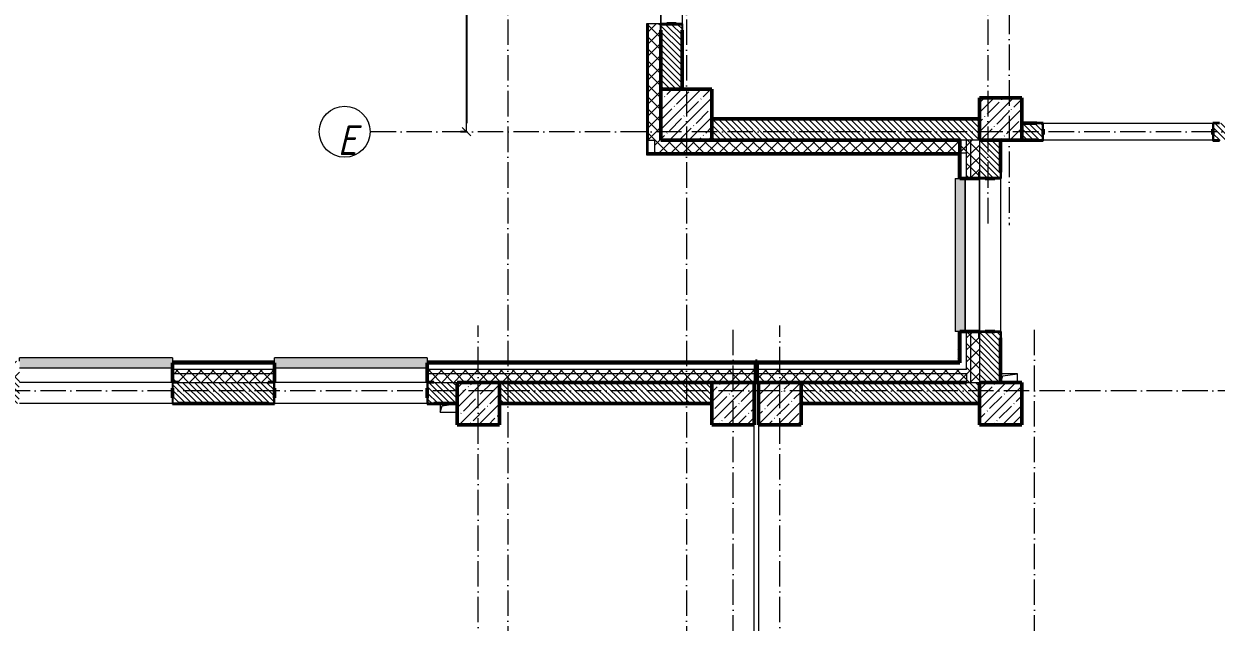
# Model space of a CAD drawing. Header units: millimetres. Extents: x -12989 to 629078, y -109036 to 555275.
# Drawn here: x 106510 to 120547, y 70372 to 77415 of the extents above; entities that cross this region are included whole.
import ezdxf

# ---------------------------------------------------------------- set-up
doc = ezdxf.new("R2010")
doc.units = ezdxf.units.MM
doc.linetypes.add('50_200_ШТРИХ_1Т_ш5_п1_п1_', pattern=[700, 500, -100, 0, -100])
for name, color, linetype, lineweight in [('A-____-____-DIMS', 7, 'Continuous', 9), ('A-FLOR-____-OTLN', 7, 'Continuous', 9), ('A-GENM-____-MCUT', 7, 'Continuous', 25), ('A-GENM-____-OTLN', 7, 'Continuous', 9), ('A-GENM-____-OTLN-1', 7, 'Continuous', 25), ('A-GLAZ-____-OTLN', 7, 'Continuous', 9), ('A-WALL-____-MCUT-2', 7, 'Continuous', 50), ('A-WALL-____-MCUT-3', 7, 'Continuous', 9), ('A-WALL-____-OTLN', 7, 'Continuous', 9), ('A-WALL-____-PATT-1', 7, 'Continuous', 9), ('A-WALL-FNSH-MCUT-1', 7, 'Continuous', 9), ('I-WALL-____-OTLN', 7, 'Continuous', 9), ('S-COLS-____-MCUT', 7, 'Continuous', 50), ('S-COLS-____-OTLN', 7, 'Continuous', 9), ('S-GRID-____-IDEN', 7, 'Continuous', 9), ('S-GRID-____-OTLN-1', 7, '50_200_ШТРИХ_1Т_ш5_п1_п1_', 9)]:
    doc.layers.add(name, color=color, linetype=linetype, lineweight=lineweight)
doc.layers.add('A-GLAZ-____-OTLN-1', color=7, linetype='Continuous', lineweight=9, true_color=0xc0c0c0)
doc.styles.add('ISOCPEUR_I', font='isocpeui.ttf', dxfattribs={"width": 0.9, "height": 2.5})
doc.styles.add('СПДС', font='isocpeur.ttf', dxfattribs={"width": 0.9})
doc.dimstyles.new('Размера А3', dxfattribs={"dimtxt": 200, "dimasz": 100, "dimexe": 70, "dimexo": 100, "dimgap": 20, "dimtad": 1, "dimdec": 0, "dimrnd": 10, "dimzin": 0, "dimdsep": 46, "dimtxsty": 'СПДС', "dimblk": 'ARROWHEAD_6', "dimcen": 1, "dimclrd": 256, "dimclre": 256, "dimclrt": 256, "dimazin": 0, "dimtfac": 1, "dimtdec": 0, "dimtmove": 2, "dimatfit": 3, "dimfxl": 1, "dimtolj": 1, "dimtzin": 0, "dimarcsym": 0})
pattern_1 = [(45, (43259.71, 63713.66), (-70.71068, 70.71068), []), (135, (43259.71, 63713.66), (-70.71068, -70.71068), [])]
pattern_2 = [(135, (43259.71, 63713.66), (-35.35534, -35.35534), [])]
pattern_3 = [(45, (43259.71, 63713.66), (-85.53659, 85.53659), []), (45, (43316.74, 63713.66), (-85.53659, 85.53659), [])]

# ---------------------------------------------------------------- blocks, each defined once
blk = doc.blocks.new('BSC_Колонна _Прямоугольная - 600х600-V79-АР1_План отверстий 2 этажа в осях 1-64_А-ГГ')
at = {"layer": 'S-COLS-____-OTLN'}
h = blk.add_hatch(dxfattribs=at)
h.set_pattern_fill('FP_108', color=256, style=0, pattern_type=2)
h.set_pattern_definition([(45, (-71050, -12631.04), (-114.04925, 114.04925), []), (45, (-70935.95, -12631.04), (-114.04925, 114.04925), [201.613, -40.323, 3.353, -36.97])])
h.paths.add_polyline_path([(-300, -300), (300, -300), (300, 300), (-300, 300)], flags=0)
at = {"layer": 'S-COLS-____-MCUT'}
for p, q in [((300, 300), (-300, 300)), ((-300, 300), (-300, -300)), ((300, -300), (300, 300)), ((-300, -300), (300, -300))]:
    blk.add_line(p, q, dxfattribs=at)
blk = doc.blocks.new('BSC_Колонна _Прямоугольная - 500х500-V98-АР1_План отверстий 2 этажа в осях 1-64_А-ГГ')
at = {"layer": 'S-COLS-____-OTLN'}
h = blk.add_hatch(dxfattribs=at)
h.set_pattern_fill('FP_127', color=256, style=0, pattern_type=2)
h.set_pattern_definition([(45, (-68600, -9231.04), (-114.04925, 114.04925), []), (45, (-68485.95, -9231.04), (-114.04925, 114.04925), [201.613, -40.323, 3.353, -36.97])])
h.paths.add_polyline_path([(-250, -250), (250, -250), (250, 250), (-250, 250)], flags=0)
at = {"layer": 'S-COLS-____-MCUT'}
for p, q in [((250, 250), (-250, 250)), ((-250, 250), (-250, -250)), ((250, -250), (250, 250)), ((-250, -250), (250, -250))]:
    blk.add_line(p, q, dxfattribs=at)
blk = doc.blocks.new('BSC_Колонна _Прямоугольная - 500х500-V114-АР1_План отверстий 2 этажа в осях 1-64_А-ГГ')
at = {"layer": 'S-COLS-____-OTLN'}
h = blk.add_hatch(dxfattribs=at)
h.set_pattern_fill('FP_143', color=256, style=0, pattern_type=2)
h.set_pattern_definition([(45, (-72150, -9231.04), (-114.04925, 114.04925), []), (45, (-72035.95, -9231.04), (-114.04925, 114.04925), [201.613, -40.323, 3.353, -36.97])])
h.paths.add_polyline_path([(-250, -250), (250, -250), (250, 250), (-250, 250)], flags=0)
at = {"layer": 'S-COLS-____-MCUT'}
for p, q in [((250, 250), (-250, 250)), ((-250, 250), (-250, -250)), ((250, -250), (250, 250)), ((-250, -250), (250, -250))]:
    blk.add_line(p, q, dxfattribs=at)
blk = doc.blocks.new('BSC_Колонна _Прямоугольная - 500х500-V115-АР1_План отверстий 2 этажа в осях 1-64_А-ГГ')
at = {"layer": 'S-COLS-____-OTLN'}
h = blk.add_hatch(dxfattribs=at)
h.set_pattern_fill('FP_144', color=256, style=0, pattern_type=2)
h.set_pattern_definition([(45, (-71600, -9231.04), (-114.04925, 114.04925), []), (45, (-71485.95, -9231.04), (-114.04925, 114.04925), [201.613, -40.323, 3.353, -36.97])])
h.paths.add_polyline_path([(-250, -250), (250, -250), (250, 250), (-250, 250)], flags=0)
at = {"layer": 'S-COLS-____-MCUT'}
for p, q in [((250, 250), (-250, 250)), ((-250, 250), (-250, -250)), ((250, -250), (250, 250)), ((-250, -250), (250, -250))]:
    blk.add_line(p, q, dxfattribs=at)
blk = doc.blocks.new('BSC_Колонна _Прямоугольная - 500х500-V135-АР1_План отверстий 2 этажа в осях 1-64_А-ГГ')
at = {"layer": 'S-COLS-____-OTLN'}
h = blk.add_hatch(dxfattribs=at)
h.set_pattern_fill('FP_165', color=256, style=0, pattern_type=2)
h.set_pattern_definition([(45, (-74750, -12581.04), (-114.04925, 114.04925), []), (45, (-74635.95, -12581.04), (-114.04925, 114.04925), [201.613, -40.323, 3.353, -36.97])])
h.paths.add_polyline_path([(-250, -250), (250, -250), (250, 250), (-250, 250), (-250, 195)], flags=0)
at = {"layer": 'S-COLS-____-MCUT'}
for p, q in [((250, 250), (-250, 250)), ((-250, 250), (-250, -250)), ((250, -250), (250, 250)), ((-250, -250), (250, -250))]:
    blk.add_line(p, q, dxfattribs=at)
blk = doc.blocks.new('BSC_Колонна _Прямоугольная - 500х500-V140-АР1_План отверстий 2 этажа в осях 1-64_А-ГГ')
at = {"layer": 'S-COLS-____-OTLN'}
h = blk.add_hatch(dxfattribs=at)
h.set_pattern_fill('FP_171', color=256, style=0, pattern_type=2)
h.set_pattern_definition([(45, (-74750, -9231.04), (-114.04925, 114.04925), []), (45, (-74635.95, -9231.04), (-114.04925, 114.04925), [201.613, -40.323, 3.353, -36.97])])
h.paths.add_polyline_path([(-250, -250), (250, -250), (250, 250), (-250, 250), (-250, 105)], flags=0)
at = {"layer": 'S-COLS-____-MCUT'}
for p, q in [((250, 250), (-250, 250)), ((-250, 250), (-250, -250)), ((250, -250), (250, 250)), ((-250, -250), (250, -250))]:
    blk.add_line(p, q, dxfattribs=at)
blk = doc.blocks.new('Фахверк_СКБ_Уголок - 250_2700-27497298-АР1_План отверстий 2 этажа в осях 1-64_А-ГГ')
at = {"layer": 'A-GENM-____-MCUT'}
for p, q in [((200, 181), (125, 181)), ((125, 181), (125, 106)), ((131, 106), (131, 175)), ((131, 175), (200, 175)), ((200, 175), (200, 181)), ((125, 106), (131, 106)), ((131, -6), (125, -6)), ((125, -6), (125, -81)), ((125, -81), (200, -81)), ((131, -75), (131, -6)), ((200, -75), (131, -75)), ((200, -81), (200, -75))]:
    blk.add_line(p, q, dxfattribs=at)
blk = doc.blocks.new('Фахверк_СКБ_Уголок - 200_3380-28509457-АР1_План отверстий 2 этажа в осях 1-64_А-ГГ')
at = {"layer": 'A-GENM-____-MCUT'}
for p, q in [((200, 156), (125, 156)), ((125, 156), (125, 81)), ((131, 81), (131, 150)), ((131, 150), (200, 150)), ((200, 150), (200, 156)), ((125, 81), (131, 81)), ((131, 19), (125, 19)), ((125, 19), (125, -56)), ((131, -50), (131, 19)), ((125, -56), (200, -56)), ((200, -50), (131, -50)), ((200, -56), (200, -50))]:
    blk.add_line(p, q, dxfattribs=at)
blk = doc.blocks.new('AR_Отверстие прямоугольное _в плите_ - AR_Отверстие прямоугольное _в плите_-V165-АР1_План отверстий 2 этажа в осях 1-64_А-ГГ')
at = {"layer": 'A-GENM-____-OTLN'}
for p, q in [((-100, 50), (-100, -50)), ((-100, -50), (-75, 25)), ((-75, 25), (100, 50)), ((-100, -50), (100, -50))]:
    blk.add_line(p, q, dxfattribs=at)
blk = doc.blocks.new('AR_Отверстие прямоугольное _в плите_ - AR_Отверстие прямоугольное _в плите_-30510712-АР1_План отверстий 2 этажа в осях 1-64_А-ГГ')
at = {"layer": 'A-GENM-____-OTLN'}
for p, q in [((100, 50), (-100, 50)), ((-100, -50), (-75, 25)), ((-75, 25), (100, 50)), ((100, -50), (100, 50))]:
    blk.add_line(p, q, dxfattribs=at)
blk = doc.blocks.new('Отлив_СКБ - Отлив витража_120_НВФ-31885689-АР1_План отверстий 2 этажа в осях 1-64_А-ГГ')
at = {"layer": 'A-GLAZ-____-OTLN-1'}
for points in [[(1800, 2), (1800, 120), (0, 120), (0, 2), (1103, 2)], [(1103, 0), (1800, 0), (1800, 2), (0, 2), (0, 0)]]:
    blk.add_hatch(color=256, dxfattribs=at).paths.add_polyline_path(points, flags=0)
at = {"layer": 'A-GLAZ-____-OTLN'}
for p, q in [((0, 83), (0, 120)), ((1800, 120), (0, 120)), ((0, 2), (1800, 2)), ((1800, 120), (1800, 83)), ((1800, 0), (0, 0))]:
    blk.add_line(p, q, dxfattribs=at)
blk = doc.blocks.new('Стены 6 - Стены 4-31195849-АР1_План отверстий 2 этажа в осях 1-64_А-ГГ')
at = {"layer": 'A-WALL-____-MCUT-2'}
for p, q in [((-1799, 41030), (-1799, 41010)), ((-1549, 41030), (-1799, 41030)), ((-1799, 41010), (-1549, 41010)), ((-1549, 41010), (-1549, 41030))]:
    blk.add_line(p, q, dxfattribs=at)
blk = doc.blocks.new('Ось сетки - Круг_Ø6_00__ISO-2_5_0_9K_-25732049-АР1_План отверстий 2 этажа в осях 1-64_А-ГГ')
at = {"layer": 'S-GRID-____-IDEN'}
blk.add_circle((0, 0), 3, dxfattribs=at)
blk = doc.blocks.new('ARROWHEAD_6')
at = {"color": 0, "linetype": 'Continuous'}
for p, q in [((0, 0), (-1, 0)), ((-0.5, -0.5), (0.5, 0.5))]:
    blk.add_line(p, q, dxfattribs=at)
blk = doc.blocks.new('*D2659')
at = {"layer": 'A-____-____-DIMS', "lineweight": -2, "transparency": 16777216}
for p, q in [((52875, 475347), (52799, 475347)), ((52869, 475247), (52869, 471547)), ((52875, 471447), (52799, 471447))]:
    blk.add_line(p, q, dxfattribs=at)
at = {"layer": 'Defpoints', "color": 0, "transparency": 16777216}
for p in [(52975, 475347), (52869, 471447), (52975, 471447)]:
    blk.add_point(p, dxfattribs=at)
at = {"layer": 'A-____-____-DIMS', "lineweight": -2, "transparency": 16777216, "xscale": 100, "yscale": 100, "zscale": 100}
for p, rotation in [((52869, 475347), 90), ((52869, 471447), 270)]:
    blk.add_blockref('ARROWHEAD_6', p, dxfattribs=dict(at, rotation=rotation))
at = {"layer": 'A-____-____-DIMS', "transparency": 16777216, "insert": (52624, 473397), "char_height": 450, "attachment_point": 5, "rotation": 90, "style": 'СПДС'}
blk.add_mtext('\\A1;3900', dxfattribs=at)
blk = doc.blocks.new('2этаж')
at = {"layer": 'S-GRID-____-OTLN-1', "color": 251, "ltscale": 0.6, "true_color": 0x636466}
for p, q in [((53358.3, 508896.9), (53358.3, 454533.3)), ((55458.3, 508896.9), (55458.3, 454750.2)), ((59008.3, 508896.9), (59008.3, 470347)), ((59258.3, 508602.1), (59258.3, 470347)), ((74727.1, 471447), (51735.1, 471447)), ((53008.3, 454750.2), (53008.3, 469166.5)), ((56008.3, 454533.3), (56008.3, 469166.5)), ((56558.3, 454750.2), (56558.3, 469166.5)), ((59558.3, 454533.3), (59558.3, 469166.5)), ((88482.7, 468397), (-20037.2, 468397))]:
    blk.add_line(p, q, dxfattribs=at)
at = {"layer": 'S-GRID-____-IDEN', "insert": (51351.3, 471523.1), "char_height": 350, "width": 202.025, "attachment_point": 1, "style": 'ISOCPEUR_I'}
blk.add_mtext('\\fISOCPEUR|b0|i1|c204|p34|;\\W.9;Е', dxfattribs=at)
at = {"layer": 'A-____-____-DIMS'}
dim = blk.add_linear_dim(base=(52868.7, 471447), p1=(52974.8, 475347), p2=(52974.8, 471447), angle=90, dimstyle='Размера А3', override={"dimtxt": 450}, dxfattribs=at)
dim.commit()
dim.dimension.update_dxf_attribs({"geometry": '*D2659', "text_midpoint": (52623.7, 473397)})

msp = doc.modelspace()

# ---------------------------------------------------------------- hatches: boundary and pattern name
at = {"layer": 'A-WALL-____-PATT-1'}
h = msp.add_hatch(dxfattribs=at)
h.set_pattern_fill('FP_1', color=256, style=0, pattern_type=2)
h.set_pattern_definition(pattern_1)
h.paths.add_polyline_path([(113859.7115, 76044.7006), (114009.7115, 76044.7006), (114009.7115, 77339.7006), (114003.7115, 77339.7006), (114003.7115, 77414.7006), (113859.7115, 77414.7006)], flags=0)
h.paths.add_polyline_path([(114003.7115, 79114.7006), (114003.7115, 79189.7006), (114009.7115, 79189.7006), (114009.7115, 79979.7006), (114003.7115, 79979.7006), (114003.7115, 80054.7006), (113859.7115, 80054.7006), (113859.7115, 79114.7006), (113944.5934, 79114.7006)], flags=0)
h.paths.add_polyline_path([(113944.5934, 81754.7006), (114003.7115, 81754.7006), (114003.7115, 81829.7006), (114009.7115, 81829.7006), (114009.7115, 83219.7006), (114003.7115, 83219.7006), (114003.7115, 83294.7006), (113859.7115, 83294.7006), (113859.7115, 81754.7006)], flags=0)
h.paths.add_polyline_path([(114003.7115, 84994.7006), (114003.7115, 85069.7006), (114009.7115, 85069.7006), (114009.7115, 85859.7006), (114003.7115, 85859.7006), (114003.7115, 85934.7006), (113859.7115, 85934.7006), (113859.7115, 84994.7006), (113944.5934, 84994.7006)], flags=0)
h.paths.add_polyline_path([(113944.5934, 87634.7006), (114003.7115, 87634.7006), (114003.7115, 87709.7006), (114009.7115, 87709.7006), (114009.7115, 89099.7006), (114003.7115, 89099.7006), (114003.7115, 89174.7006), (113859.7115, 89174.7006), (113859.7115, 87634.7006)], flags=0)
h.paths.add_polyline_path([(113944.5934, 90874.7006), (114003.7115, 90874.7006), (114003.7115, 90949.7006), (114009.7115, 90949.7006), (114009.7115, 91739.7006), (114003.7115, 91739.7006), (114003.7115, 91814.7006), (113859.7115, 91814.7006), (113859.7115, 90874.7006)], flags=0)
h.paths.add_polyline_path([(114003.7115, 93514.7006), (114003.7115, 93589.7006), (114009.7115, 93589.7006), (114009.7115, 94979.7006), (114003.7115, 94979.7006), (114003.7115, 95054.7006), (113859.7115, 95054.7006), (113859.7115, 93514.7006), (113944.5934, 93514.7006)], flags=0)
h.paths.add_polyline_path([(114003.7115, 96754.7006), (114003.7115, 96829.7006), (114009.7115, 96829.7006), (114009.7115, 97619.7006), (114003.7115, 97619.7006), (114003.7115, 97694.7006), (113859.7115, 97694.7006), (113859.7115, 96754.7006), (113944.5934, 96754.7006)], flags=0)
h.paths.add_polyline_path([(113944.5934, 99394.7006), (114003.7115, 99394.7006), (114003.7115, 99469.7006), (114009.7115, 99469.7006), (114009.7115, 100859.7006), (114003.7115, 100859.7006), (114003.7115, 100934.7006), (113859.7115, 100934.7006), (113859.7115, 99394.7006)], flags=0)
h.paths.add_polyline_path([(113944.5934, 102634.7006), (114003.7115, 102634.7006), (114003.7115, 102709.7006), (114009.7115, 102709.7006), (114009.7115, 103499.7006), (114003.7115, 103499.7006), (114003.7115, 103574.7006), (113859.7115, 103574.7006), (113859.7115, 102634.7006)], flags=0)
h.paths.add_polyline_path([(114003.7115, 105274.7006), (114003.7115, 105349.7006), (114009.7115, 105349.7006), (114009.7115, 106794.7006), (113859.7115, 106794.7006), (113859.7115, 105274.7006), (113944.5934, 105274.7006)], flags=0)
h = msp.add_hatch(dxfattribs=at)
h.set_pattern_fill('FP_6', color=256, style=0, pattern_type=2)
h.set_pattern_definition(pattern_2)
h.paths.add_polyline_path([(114078.7115, 76644.7006), (114259.7115, 76644.7006), (114259.7115, 77408.7006), (114190.7115, 77408.7006), (114190.7115, 77414.7006), (114078.7115, 77414.7006), (114078.7115, 77408.7006), (114009.7115, 77408.7006), (114009.7115, 76644.7006)], flags=0)
h.paths.add_polyline_path([(114078.7115, 79114.7006), (114190.7115, 79114.7006), (114190.7115, 79120.7006), (114259.7115, 79120.7006), (114259.7115, 80048.7006), (114190.7115, 80048.7006), (114190.7115, 80054.7006), (114078.7115, 80054.7006), (114078.7115, 80048.7006), (114009.7115, 80048.7006), (114009.7115, 79120.7006), (114078.7115, 79120.7006)], flags=0)
h.paths.add_polyline_path([(114190.7115, 81754.7006), (114190.7115, 81760.7006), (114259.7115, 81760.7006), (114259.7115, 82094.7006), (114009.7115, 82094.7006), (114009.7115, 81760.7006), (114078.7115, 81760.7006), (114078.7115, 81754.7006)], flags=0)
h = msp.add_hatch(dxfattribs=at)
h.set_pattern_fill('FP_6', color=256, style=0, pattern_type=2)
h.set_pattern_definition(pattern_2)
h.paths.add_polyline_path([(117759.7115, 76044.7006), (117759.7115, 76294.7006), (114609.7115, 76294.7006), (114609.7115, 76044.7006), (117659.7115, 76044.7006)], flags=0)
h = msp.add_hatch(dxfattribs=at)
h.set_pattern_fill('FP_6', color=256, style=0, pattern_type=2)
h.set_pattern_definition(pattern_2)
h.paths.add_polyline_path([(120515.7115, 76044.7006), (120759.7115, 76044.7006), (120759.7115, 76244.7006), (120515.7115, 76244.7006), (120515.7115, 76175.7006), (120509.7115, 76175.7006), (120509.7115, 76113.7006), (120515.7115, 76113.7006), (120515.7115, 76049.5006)], flags=0)
h.paths.add_polyline_path([(118259.7115, 76044.7006), (118503.7115, 76044.7006), (118503.7115, 76113.7006), (118509.7115, 76113.7006), (118509.7115, 76175.7006), (118503.7115, 76175.7006), (118503.7115, 76244.7006), (118259.7115, 76244.7006)], flags=0)
h = msp.add_hatch(dxfattribs=at)
h.set_pattern_fill('FP_1', color=256, style=0, pattern_type=2)
h.set_pattern_definition(pattern_1)
h.paths.add_polyline_path([(117609.7115, 75894.7006), (117609.7115, 76044.7006), (113934.7115, 76044.7006), (113934.7115, 75894.7006), (117479.522, 75894.7006)], flags=0)
h = msp.add_hatch(dxfattribs=at)
h.set_pattern_fill('FP_1', color=256, style=0, pattern_type=2)
h.set_pattern_definition(pattern_1)
h.paths.add_polyline_path([(117659.7115, 73194.7006), (117659.7115, 73794.7006), (117609.7115, 73794.7006), (117609.7115, 73194.7006)], flags=0)
h.paths.add_polyline_path([(117659.7115, 75594.7006), (117659.7115, 76044.7006), (117609.7115, 76044.7006), (117609.7115, 75594.7006)], flags=0)
h = msp.add_hatch(dxfattribs=at)
h.set_pattern_fill('FP_1', color=256, style=0, pattern_type=2)
h.set_pattern_definition(pattern_1)
h.paths.add_polyline_path([(117708.0593, 73194.7006), (117759.7115, 73194.7006), (117759.7115, 73719.7006), (117753.7115, 73719.7006), (117753.7115, 73794.7006), (117659.7115, 73794.7006), (117659.7115, 73194.7006)], flags=0)
h.paths.add_polyline_path([(117659.7115, 75594.7006), (117753.7115, 75594.7006), (117753.7115, 75669.7006), (117759.7115, 75669.7006), (117759.7115, 76044.7006), (117659.7115, 76044.7006), (117659.7115, 75629.4892)], flags=0)
h = msp.add_hatch(dxfattribs=at)
h.set_pattern_fill('FP_6', color=256, style=0, pattern_type=2)
h.set_pattern_definition(pattern_2)
h.paths.add_polyline_path([(117940.7115, 73194.7006), (118009.7115, 73194.7006), (118009.7115, 73788.7006), (117940.7115, 73788.7006), (117940.7115, 73794.7006), (117828.7115, 73794.7006), (117828.7115, 73788.7006), (117759.7115, 73788.7006), (117759.7115, 73194.7006), (117921.388, 73194.7006)], flags=0)
h.paths.add_polyline_path([(117940.7115, 75594.7006), (117940.7115, 75600.7006), (118009.7115, 75600.7006), (118009.7115, 76044.7006), (117759.7115, 76044.7006), (117759.7115, 75600.7006), (117828.7115, 75600.7006), (117828.7115, 75594.7006)], flags=0)
h = msp.add_hatch(dxfattribs=at)
h.set_pattern_fill('FP_3', color=256, style=0, pattern_type=2)
h.set_pattern_definition(pattern_3)
h.paths.add_polyline_path([(117529.7115, 73424.7006), (117529.7115, 73794.7006), (117509.7115, 73794.7006), (117509.7115, 73424.7006)], flags=0)
h.paths.add_polyline_path([(117509.7115, 75594.7006), (117529.7115, 75594.7006), (117529.7115, 75874.7006), (117509.7115, 75874.7006), (117509.7115, 75629.4892)], flags=0)
h = msp.add_hatch(dxfattribs=at)
h.set_pattern_fill('FP_3', color=256, style=0, pattern_type=2)
h.set_pattern_definition(pattern_3)
h.paths.add_polyline_path([(115124.7115, 73424.7006), (115124.7115, 73444.7006), (111259.7115, 73444.7006), (111259.7115, 73424.7006), (113944.5934, 73424.7006)], flags=0)
h.paths.add_polyline_path([(109459.7115, 73424.7006), (109459.7115, 73444.7006), (108259.7115, 73444.7006), (108259.7115, 73424.7006), (108642.2005, 73424.7006)], flags=0)
h.paths.add_polyline_path([(106459.7115, 73424.7006), (106459.7115, 73444.7006), (105259.7115, 73444.7006), (105259.7115, 73424.7006), (105991.0041, 73424.7006)], flags=0)
h.paths.add_polyline_path([(102456.0755, 73424.7006), (103459.7115, 73424.7006), (103459.7115, 73444.7006), (102259.7115, 73444.7006), (102259.7115, 73424.7006)], flags=0)
h.paths.add_polyline_path([(99804.8791, 73424.7006), (100459.7115, 73424.7006), (100459.7115, 73444.7006), (99259.7115, 73444.7006), (99259.7115, 73424.7006)], flags=0)
h.paths.add_polyline_path([(97459.7115, 73424.7006), (97459.7115, 73444.7006), (96259.7115, 73444.7006), (96259.7115, 73424.7006), (96269.9505, 73424.7006)], flags=0)
h.paths.add_polyline_path([(94459.7115, 73424.7006), (94459.7115, 73444.7006), (93259.7115, 73444.7006), (93259.7115, 73424.7006), (93618.7541, 73424.7006)], flags=0)
h.paths.add_polyline_path([(88459.7115, 73424.7006), (88459.7115, 73444.7006), (87259.7115, 73444.7006), (87259.7115, 73424.7006), (87432.6291, 73424.7006)], flags=0)
h.paths.add_polyline_path([(90259.7115, 73424.7006), (91459.7115, 73424.7006), (91459.7115, 73444.7006), (90259.7115, 73444.7006)], flags=0)
h.paths.add_polyline_path([(84259.7115, 73424.7006), (85459.7115, 73424.7006), (85459.7115, 73444.7006), (84259.7115, 73444.7006)], flags=0)
h.paths.add_polyline_path([(81594.7115, 73424.7006), (82459.7115, 73424.7006), (82459.7115, 73444.7006), (81594.7115, 73444.7006)], flags=0)
h = msp.add_hatch(dxfattribs=at)
h.set_pattern_fill('FP_3', color=256, style=0, pattern_type=2)
h.set_pattern_definition(pattern_3)
h.paths.add_polyline_path([(117509.7115, 73424.7006), (117509.7115, 73444.7006), (115144.7115, 73444.7006), (115144.7115, 73424.7006), (117479.522, 73424.7006)], flags=0)
h = msp.add_hatch(dxfattribs=at)
h.set_pattern_fill('FP_1', color=256, style=0, pattern_type=2)
h.set_pattern_definition(pattern_1)
h.paths.add_polyline_path([(117609.7115, 73294.7006), (117609.7115, 73344.7006), (111259.7115, 73344.7006), (111259.7115, 73294.7006), (117479.522, 73294.7006)], flags=0)
h.paths.add_polyline_path([(108642.2005, 73294.7006), (109459.7115, 73294.7006), (109459.7115, 73344.7006), (108259.7115, 73344.7006), (108259.7115, 73294.7006)], flags=0)
h.paths.add_polyline_path([(106459.7115, 73294.7006), (106459.7115, 73344.7006), (105259.7115, 73344.7006), (105259.7115, 73294.7006), (105991.0041, 73294.7006)], flags=0)
h.paths.add_polyline_path([(103459.7115, 73294.7006), (103459.7115, 73344.7006), (102259.7115, 73344.7006), (102259.7115, 73294.7006), (103339.8077, 73294.7006)], flags=0)
h.paths.add_polyline_path([(100459.7115, 73294.7006), (100459.7115, 73344.7006), (99259.7115, 73344.7006), (99259.7115, 73294.7006), (99804.8791, 73294.7006)], flags=0)
h.paths.add_polyline_path([(96259.7115, 73294.7006), (97459.7115, 73294.7006), (97459.7115, 73344.7006), (96259.7115, 73344.7006)], flags=0)
h.paths.add_polyline_path([(93259.7115, 73294.7006), (94459.7115, 73294.7006), (94459.7115, 73344.7006), (93259.7115, 73344.7006)], flags=0)
h.paths.add_polyline_path([(90967.5576, 73294.7006), (91459.7115, 73294.7006), (91459.7115, 73344.7006), (90259.7115, 73344.7006), (90259.7115, 73294.7006)], flags=0)
h.paths.add_polyline_path([(88459.7115, 73294.7006), (88459.7115, 73344.7006), (87259.7115, 73344.7006), (87259.7115, 73294.7006), (87432.6291, 73294.7006)], flags=0)
h.paths.add_polyline_path([(85459.7115, 73294.7006), (85459.7115, 73344.7006), (84259.7115, 73344.7006), (84259.7115, 73294.7006), (84781.4326, 73294.7006)], flags=0)
h.paths.add_polyline_path([(81059.7115, 73294.7006), (82459.7115, 73294.7006), (82459.7115, 73344.7006), (81059.7115, 73344.7006)], flags=0)
h.paths.add_polyline_path([(79259.7115, 73294.7006), (79259.7115, 73344.7006), (78059.7115, 73344.7006), (78059.7115, 73294.7006), (78595.3076, 73294.7006)], flags=0)
h.paths.add_polyline_path([(70259.7115, 73294.7006), (70259.7115, 73344.7006), (67089.7115, 73344.7006), (67089.7115, 73294.7006), (67990.5219, 73294.7006)], flags=0)
h = msp.add_hatch(dxfattribs=at)
h.set_pattern_fill('FP_1', color=256, style=0, pattern_type=2)
h.set_pattern_definition(pattern_1)
h.paths.add_polyline_path([(117609.7115, 73194.7006), (117609.7115, 73294.7006), (111259.7115, 73294.7006), (111259.7115, 73200.7006), (111334.7115, 73200.7006), (111334.7115, 73194.7006), (117479.522, 73194.7006)], flags=0)
h.paths.add_polyline_path([(108642.2005, 73194.7006), (109384.7115, 73194.7006), (109384.7115, 73200.7006), (109459.7115, 73200.7006), (109459.7115, 73294.7006), (108259.7115, 73294.7006), (108259.7115, 73200.7006), (108334.7115, 73200.7006), (108334.7115, 73194.7006)], flags=0)
h.paths.add_polyline_path([(106384.7115, 73194.7006), (106384.7115, 73200.7006), (106459.7115, 73200.7006), (106459.7115, 73294.7006), (105259.7115, 73294.7006), (105259.7115, 73200.7006), (105334.7115, 73200.7006), (105334.7115, 73194.7006), (106109.7115, 73194.7006)], flags=0)
h.paths.add_polyline_path([(102609.7115, 73194.7006), (103384.7115, 73194.7006), (103384.7115, 73200.7006), (103459.7115, 73200.7006), (103459.7115, 73294.7006), (102259.7115, 73294.7006), (102259.7115, 73200.7006), (102334.7115, 73200.7006), (102334.7115, 73194.7006), (102456.0755, 73194.7006)], flags=0)
h.paths.add_polyline_path([(99804.8791, 73194.7006), (100384.7115, 73194.7006), (100384.7115, 73200.7006), (100459.7115, 73200.7006), (100459.7115, 73294.7006), (99259.7115, 73294.7006), (99259.7115, 73200.7006), (99334.7115, 73200.7006), (99334.7115, 73194.7006)], flags=0)
h.paths.add_polyline_path([(97109.7115, 73194.7006), (97384.7115, 73194.7006), (97384.7115, 73200.7006), (97459.7115, 73200.7006), (97459.7115, 73294.7006), (96259.7115, 73294.7006), (96259.7115, 73200.7006), (96334.7115, 73200.7006), (96334.7115, 73194.7006), (96609.7115, 73194.7006)], flags=0)
h.paths.add_polyline_path([(94109.7115, 73194.7006), (94384.7115, 73194.7006), (94384.7115, 73200.7006), (94459.7115, 73200.7006), (94459.7115, 73294.7006), (93259.7115, 73294.7006), (93259.7115, 73200.7006), (93334.7115, 73200.7006), (93334.7115, 73194.7006), (93618.7541, 73194.7006)], flags=0)
h.paths.add_polyline_path([(91384.7115, 73194.7006), (91384.7115, 73200.7006), (91459.7115, 73200.7006), (91459.7115, 73294.7006), (90259.7115, 73294.7006), (90259.7115, 73200.7006), (90334.7115, 73200.7006), (90334.7115, 73194.7006), (90967.5576, 73194.7006)], flags=0)
h.paths.add_polyline_path([(88384.7115, 73194.7006), (88384.7115, 73200.7006), (88459.7115, 73200.7006), (88459.7115, 73294.7006), (87259.7115, 73294.7006), (87259.7115, 73200.7006), (87334.7115, 73200.7006), (87334.7115, 73194.7006), (88109.7115, 73194.7006)], flags=0)
h.paths.add_polyline_path([(84334.7115, 73194.7006), (85384.7115, 73194.7006), (85384.7115, 73200.7006), (85459.7115, 73200.7006), (85459.7115, 73294.7006), (84259.7115, 73294.7006), (84259.7115, 73200.7006), (84334.7115, 73200.7006)], flags=0)
h.paths.add_polyline_path([(82109.7115, 73194.7006), (82384.7115, 73194.7006), (82384.7115, 73200.7006), (82459.7115, 73200.7006), (82459.7115, 73294.7006), (81059.7115, 73294.7006), (81059.7115, 73194.7006), (81559.7115, 73194.7006)], flags=0)
h.paths.add_polyline_path([(78595.3076, 73194.7006), (79184.7115, 73194.7006), (79184.7115, 73200.7006), (79259.7115, 73200.7006), (79259.7115, 73294.7006), (78059.7115, 73294.7006), (78059.7115, 73194.7006), (78559.7115, 73194.7006)], flags=0)
h.paths.add_polyline_path([(70184.7115, 73194.7006), (70184.7115, 73200.7006), (70259.7115, 73200.7006), (70259.7115, 73294.7006), (67089.7115, 73294.7006), (67089.7115, 73194.7006), (69559.7115, 73194.7006)], flags=0)
h = msp.add_hatch(dxfattribs=at)
h.set_pattern_fill('FP_6', color=256, style=0, pattern_type=2)
h.set_pattern_definition(pattern_2)
h.paths.add_polyline_path([(111265.7115, 72944.7006), (111609.7115, 72944.7006), (111609.7115, 73194.7006), (111265.7115, 73194.7006), (111265.7115, 73125.7006), (111259.7115, 73125.7006), (111259.7115, 73013.7006), (111265.7115, 73013.7006), (111265.7115, 72948.9863)], flags=0)
h.paths.add_polyline_path([(109384.7115, 72944.7006), (109453.7115, 72944.7006), (109453.7115, 73013.7006), (109459.7115, 73013.7006), (109459.7115, 73125.7006), (109453.7115, 73125.7006), (109453.7115, 73194.7006), (108265.7115, 73194.7006), (108265.7115, 73125.7006), (108259.7115, 73125.7006), (108259.7115, 73013.7006), (108265.7115, 73013.7006), (108265.7115, 72944.7006), (108642.2005, 72944.7006)], flags=0)
h.paths.add_polyline_path([(106384.7115, 72944.7006), (106453.7115, 72944.7006), (106453.7115, 73013.7006), (106459.7115, 73013.7006), (106459.7115, 73125.7006), (106453.7115, 73125.7006), (106453.7115, 73194.7006), (106109.7115, 73194.7006), (106109.7115, 72944.7006)], flags=0)
h = msp.add_hatch(dxfattribs=at)
h.set_pattern_fill('FP_6', color=256, style=0, pattern_type=2)
h.set_pattern_definition(pattern_2)
h.paths.add_polyline_path([(114609.7115, 72944.7006), (114609.7115, 73194.7006), (112109.7115, 73194.7006), (112109.7115, 72944.7006), (113944.5934, 72944.7006)], flags=0)
h = msp.add_hatch(dxfattribs=at)
h.set_pattern_fill('FP_6', color=256, style=0, pattern_type=2)
h.set_pattern_definition(pattern_2)
h.paths.add_polyline_path([(115659.7115, 72944.7006), (117759.7115, 72944.7006), (117759.7115, 73194.7006), (115659.7115, 73194.7006)], flags=0)

# ---------------------------------------------------------------- linework, layer by layer
at = {"layer": 'A-FLOR-____-OTLN'}
for p, q in [((115109.7115, 69794.7006), (115109.7115, 72694.7006)), ((115159.7115, 72694.7006), (115159.7115, 69794.7006))]:
    msp.add_line(p, q, dxfattribs=at)
at = {"layer": 'A-WALL-____-MCUT-2'}
for p, q in [((114190.7115, 77414.7006), (114078.7115, 77414.7006)), ((114009.7115, 76644.7006), (114009.7115, 77339.7006)), ((114009.7115, 77339.7006), (114009.7115, 76644.7006)), ((114259.7115, 76644.7006), (114259.7115, 77339.7006)), ((117759.7115, 76294.7006), (114609.7115, 76294.7006)), ((118434.7115, 76244.7006), (118259.7115, 76244.7006)), ((118509.7115, 76113.7006), (118509.7115, 76175.7006)), ((120509.7115, 76175.7006), (120509.7115, 76113.7006)), ((114609.7115, 76044.7006), (117529.7115, 76044.7006)), ((117529.7115, 75594.7006), (117529.7115, 76044.7006)), ((118009.7115, 75669.7006), (118009.7115, 76044.7006)), ((118259.7115, 76044.7006), (118434.7115, 76044.7006)), ((117529.7115, 75594.7006), (117753.7115, 75594.7006)), ((117828.7115, 75594.7006), (117940.7115, 75594.7006)), ((117529.7115, 73424.7006), (117529.7115, 73794.7006)), ((117753.7115, 73794.7006), (117529.7115, 73794.7006)), ((117940.7115, 73794.7006), (117828.7115, 73794.7006)), ((118009.7115, 73194.7006), (118009.7115, 73719.7006)), ((109459.7115, 73424.7006), (108259.7115, 73424.7006)), ((108259.7115, 73424.7006), (108259.7115, 73200.7006)), ((109459.7115, 73200.7006), (109459.7115, 73424.7006)), ((117529.7115, 73424.7006), (111259.7115, 73424.7006)), ((111259.7115, 73424.7006), (111259.7115, 73200.7006)), ((114609.7115, 73194.7006), (112109.7115, 73194.7006)), ((115109.7115, 73194.7006), (115159.7115, 73194.7006)), ((115659.7115, 73194.7006), (117609.7115, 73194.7006)), ((108259.7115, 73125.7006), (108259.7115, 73013.7006)), ((109459.7115, 73013.7006), (109459.7115, 73125.7006)), ((111259.7115, 73125.7006), (111259.7115, 73013.7006)), ((108334.7115, 72944.7006), (109384.7115, 72944.7006)), ((111334.7115, 72944.7006), (111609.7115, 72944.7006)), ((112109.7115, 72944.7006), (114609.7115, 72944.7006)), ((115659.7115, 72944.7006), (117759.7115, 72944.7006))]:
    msp.add_line(p, q, dxfattribs=at)
at = {"layer": 'A-WALL-____-MCUT-3'}
for p, q in [((113847.7115, 77414.7006), (113847.7115, 75882.7006)), ((113852.7115, 77414.7006), (113852.7115, 75887.7006)), ((114003.7115, 77414.7006), (113859.7115, 77414.7006)), ((113859.7115, 77414.7006), (113859.7115, 76044.7006)), ((113859.7115, 76044.7006), (113934.7115, 76044.7006)), ((113934.7115, 76044.7006), (113934.7115, 75894.7006)), ((117759.7115, 76044.7006), (117529.7115, 76044.7006)), ((117609.7115, 75594.7006), (117609.7115, 76044.7006)), ((117659.7115, 75594.7006), (117659.7115, 76044.7006)), ((117759.7115, 76044.7006), (117759.7115, 75669.7006)), ((117529.7115, 75882.7006), (113847.7115, 75882.7006)), ((117529.7115, 75887.7006), (113852.7115, 75887.7006)), ((117529.7115, 75874.7006), (117509.7115, 75874.7006)), ((117529.7115, 75894.7006), (117609.7115, 75894.7006)), ((117609.7115, 73344.7006), (117609.7115, 73794.7006)), ((117659.7115, 73194.7006), (117659.7115, 73794.7006)), ((117759.7115, 73719.7006), (117759.7115, 73194.7006)), ((109459.7115, 73344.7006), (108259.7115, 73344.7006)), ((109459.7115, 73294.7006), (108259.7115, 73294.7006)), ((117609.7115, 73344.7006), (111259.7115, 73344.7006)), ((117609.7115, 73294.7006), (111259.7115, 73294.7006)), ((117609.7115, 73294.7006), (117609.7115, 73194.7006)), ((108334.7115, 73194.7006), (109384.7115, 73194.7006)), ((111334.7115, 73194.7006), (111609.7115, 73194.7006)), ((117609.7115, 73194.7006), (117759.7115, 73194.7006))]:
    msp.add_line(p, q, dxfattribs=at)
at = {"layer": 'A-WALL-____-OTLN'}
for p, q in [((114009.7115, 79114.7006), (114009.7115, 77414.7006)), ((114009.7115, 77414.7006), (114009.7115, 79114.7006)), ((114259.7115, 79114.7006), (114259.7115, 77414.7006)), ((117759.7115, 75594.7006), (117759.7115, 73794.7006)), ((117759.7115, 73794.7006), (117759.7115, 75594.7006)), ((118009.7115, 75594.7006), (118009.7115, 73794.7006)), ((108259.7115, 73194.7006), (106459.7115, 73194.7006)), ((111259.7115, 73194.7006), (109459.7115, 73194.7006)), ((108259.7115, 72944.7006), (106459.7115, 72944.7006)), ((111259.7115, 72944.7006), (109459.7115, 72944.7006))]:
    msp.add_line(p, q, dxfattribs=at)
at = {"layer": 'A-WALL-FNSH-MCUT-1'}
for p, q in [((113859.7115, 77414.7006), (113839.7115, 77414.7006)), ((113839.7115, 77414.7006), (113839.7115, 75874.7006)), ((113859.7115, 75894.7006), (113859.7115, 76044.7006)), ((113839.7115, 75874.7006), (117509.7115, 75874.7006)), ((117529.7115, 75894.7006), (113859.7115, 75894.7006)), ((117509.7115, 75874.7006), (117509.7115, 75594.7006)), ((117509.7115, 75594.7006), (117529.7115, 75594.7006)), ((117509.7115, 73794.7006), (117509.7115, 73444.7006)), ((117529.7115, 73794.7006), (117509.7115, 73794.7006)), ((109459.7115, 73444.7006), (108259.7115, 73444.7006)), ((108259.7115, 73444.7006), (108259.7115, 73424.7006)), ((109459.7115, 73424.7006), (109459.7115, 73444.7006)), ((115124.7115, 73444.7006), (111259.7115, 73444.7006)), ((111259.7115, 73444.7006), (111259.7115, 73424.7006)), ((115124.7115, 73424.7006), (115124.7115, 73444.7006)), ((117509.7115, 73444.7006), (115144.7115, 73444.7006)), ((115144.7115, 73444.7006), (115144.7115, 73424.7006))]:
    msp.add_line(p, q, dxfattribs=at)
at = {"layer": 'I-WALL-____-OTLN'}
for p, q in [((118509.7115, 76244.7006), (120509.7115, 76244.7006)), ((120509.7115, 76044.7006), (118509.7115, 76044.7006))]:
    msp.add_line(p, q, dxfattribs=at)

# ---------------------------------------------------------------- block references
msp.add_blockref('2этаж', (58851.3748, -395302.2823))
at = {"layer": 'A-GENM-____-OTLN'}
for name, p in [('AR_Отверстие прямоугольное _в плите_ - AR_Отверстие прямоугольное _в плите_-30510712-АР1_План отверстий 2 этажа в осях 1-64_А-ГГ', (118109.7115, 73244.7006)), ('AR_Отверстие прямоугольное _в плите_ - AR_Отверстие прямоугольное _в плите_-V165-АР1_План отверстий 2 этажа в осях 1-64_А-ГГ', (111509.7115, 72894.7006))]:
    msp.add_blockref(name, p, dxfattribs=at)
at = {"layer": 'A-GENM-____-OTLN-1'}
for name, p, rotation in [('Фахверк_СКБ_Уголок - 250_2700-27497298-АР1_План отверстий 2 этажа в осях 1-64_А-ГГ', (114084.7115, 77539.7006), 269.9999999999999), ('Фахверк_СКБ_Уголок - 200_3380-28509457-АР1_План отверстий 2 этажа в осях 1-64_А-ГГ', (118634.7115, 76194.7006), 180), ('Фахверк_СКБ_Уголок - 250_2700-27497298-АР1_План отверстий 2 этажа в осях 1-64_А-ГГ', (117934.7115, 75469.7006), 89.99999999999991), ('Фахверк_СКБ_Уголок - 250_2700-27497298-АР1_План отверстий 2 этажа в осях 1-64_А-ГГ', (117834.7115, 73919.7006), 269.9999999999999), ('Фахверк_СКБ_Уголок - 250_2700-27497298-АР1_План отверстий 2 этажа в осях 1-64_А-ГГ', (109584.7115, 73119.7006), 180)]:
    msp.add_blockref(name, p, dxfattribs=dict(at, rotation=rotation))
for name, p in [('Фахверк_СКБ_Уголок - 200_3380-28509457-АР1_План отверстий 2 этажа в осях 1-64_А-ГГ', (120384.7115, 76094.7006)), ('Фахверк_СКБ_Уголок - 250_2700-27497298-АР1_План отверстий 2 этажа в осях 1-64_А-ГГ', (108134.7115, 73019.7006)), ('Фахверк_СКБ_Уголок - 250_2700-27497298-АР1_План отверстий 2 этажа в осях 1-64_А-ГГ', (111134.7115, 73019.7006))]:
    msp.add_blockref(name, p, dxfattribs=at)
at = {"layer": 'A-GLAZ-____-OTLN', "rotation": 90}
msp.add_blockref('Отлив_СКБ - Отлив витража_120_НВФ-31885689-АР1_План отверстий 2 этажа в осях 1-64_А-ГГ', (117592.7115, 73794.7006), dxfattribs=at)
at = {"layer": 'A-GLAZ-____-OTLN'}
for p in [(106459.7115, 73361.7006), (109459.7115, 73361.7006)]:
    msp.add_blockref('Отлив_СКБ - Отлив витража_120_НВФ-31885689-АР1_План отверстий 2 этажа в осях 1-64_А-ГГ', p, dxfattribs=at)
at = {"layer": 'A-WALL-____-OTLN', "rotation": 89.9999999999999}
msp.add_blockref('Стены 6 - Стены 4-31195849-АР1_План отверстий 2 этажа в осях 1-64_А-ГГ', (156154.9535, 74993.2124), dxfattribs=at)
at = {"layer": 'S-COLS-____-OTLN'}
for name, p in [('BSC_Колонна _Прямоугольная - 600х600-V79-АР1_План отверстий 2 этажа в осях 1-64_А-ГГ', (114309.7115, 76344.7006)), ('BSC_Колонна _Прямоугольная - 500х500-V135-АР1_План отверстий 2 этажа в осях 1-64_А-ГГ', (118009.7115, 76294.7006)), ('BSC_Колонна _Прямоугольная - 500х500-V98-АР1_План отверстий 2 этажа в осях 1-64_А-ГГ', (111859.7115, 72944.7006)), ('BSC_Колонна _Прямоугольная - 500х500-V115-АР1_План отверстий 2 этажа в осях 1-64_А-ГГ', (114859.7115, 72944.7006)), ('BSC_Колонна _Прямоугольная - 500х500-V114-АР1_План отверстий 2 этажа в осях 1-64_А-ГГ', (115409.7115, 72944.7006)), ('BSC_Колонна _Прямоугольная - 500х500-V140-АР1_План отверстий 2 этажа в осях 1-64_А-ГГ', (118009.7115, 72944.7006))]:
    msp.add_blockref(name, p, dxfattribs=at)
at = {"layer": 'S-GRID-____-IDEN', "xscale": 99.99999999999993, "yscale": 99.99999999999993, "zscale": 99.99999999999993, "rotation": 89.9999999999998}
msp.add_blockref('Ось сетки - Круг_Ø6_00__ISO-2_5_0_9K_-25732049-АР1_План отверстий 2 этажа в осях 1-64_А-ГГ', (110286.4819, 76144.7006), dxfattribs=at)

doc.saveas('drawing.dxf')
